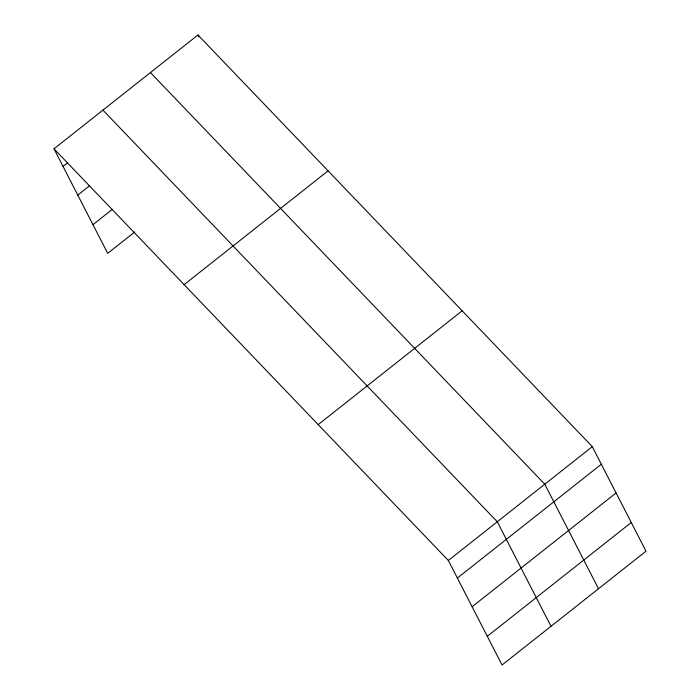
<?xml version="1.0" encoding="UTF-8"?>
<svg xmlns="http://www.w3.org/2000/svg" width="700" height="700" viewBox="0 0 700 700"><rect width="100%" height="100%" fill="white"/><g stroke="black" fill="none" stroke-linecap="round" stroke-linejoin="round"><path stroke-width="1.05" d="M53.988 148.811L197.951 35L592.296 446.652L646.012 551.189L502.049 665L448.332 560.464L53.988 148.811L107.704 253.348L134.715 231.998M63.035 166.407L67.252 163.074M77.77 195.099L89.591 185.763M92.96 224.656L112.376 209.309M184.117 284.655L328.081 170.844M318.194 424.62L462.157 310.809M448.332 560.464L592.296 446.652M457.371 578.069L601.335 464.258M472.115 606.751L616.079 492.949M487.305 636.309L631.269 522.497M150.439 72.555L544.784 484.216L598.509 588.744M102.935 110.119L497.28 521.771L550.996 626.308M197.951 35L198.896 36.855"/></g></svg>
